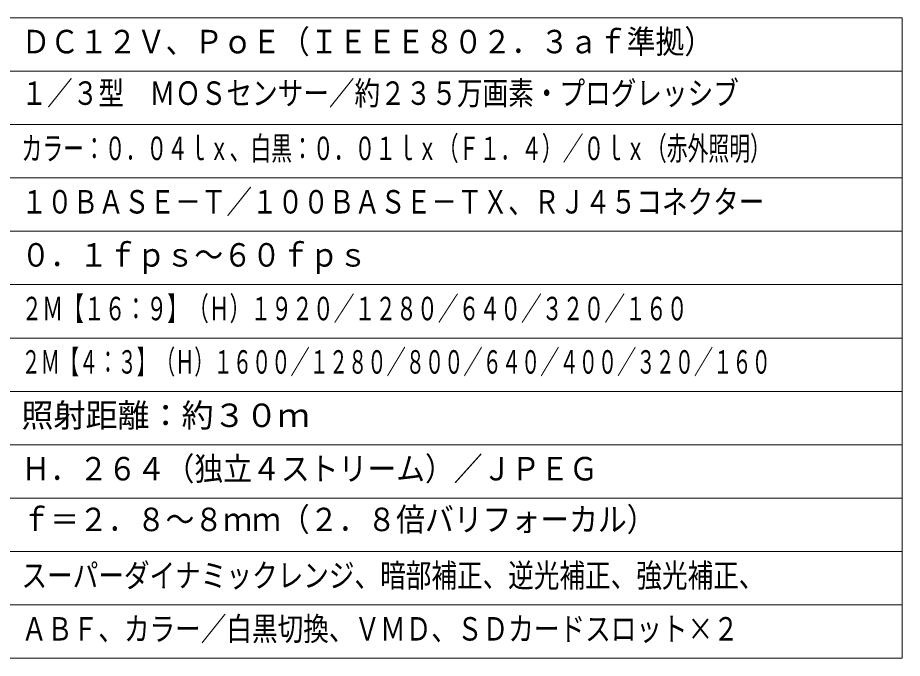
# Model space of a CAD drawing. Units: millimetres, scale not verified. Extents: x -63 to 62, y -56 to 57.
# Drawn here: x -20.7 to 62.2, y -56.4 to 3.6 of the extents above; entities that cross this region are included whole.
import ezdxf
from ezdxf.enums import TextEntityAlignment as Align

# ---------------------------------------------------------------- set-up
doc = ezdxf.new("R2010")
doc.units = ezdxf.units.MM
doc.header["$LTSCALE"] = 0.125
doc.layers.add('0-2_MOJI1', color=7, linetype='Continuous')
doc.layers.add('0-3_WAKU', color=1, linetype='Continuous', lineweight=18)
doc.styles.add('ＭＳ ゴシック', font='')
doc.styles.get('ＭＳ ゴシック').set_extended_font_data('MS Gothic')

msp = doc.modelspace()

# ---------------------------------------------------------------- linework, layer by layer
at = {"layer": '0-3_WAKU', "color": 4}
for p, q in [((-62.8287, 3.6333), (62.1713, 3.6333)), ((62.1713, 3.6333), (62.1713, -56.3667)), ((62.1713, -56.3667), (-62.8287, -56.3667))]:
    msp.add_line(p, q, dxfattribs=at)
at = {"layer": '0-3_WAKU'}
for p, q in [((-62.8287, -1.3667), (62.1713, -1.3667)), ((-62.8287, -6.3667), (62.1713, -6.3667)), ((-62.8287, -11.3667), (62.1713, -11.3667)), ((-62.8287, -16.3667), (62.1713, -16.3667)), ((-62.8287, -21.3667), (62.1713, -21.3667)), ((-62.8287, -26.3667), (62.1713, -26.3667)), ((-62.8287, -31.3667), (62.1713, -31.3667)), ((-62.8287, -36.3667), (62.1713, -36.3667)), ((62.1713, -41.3667), (-62.8287, -41.3667)), ((62.1713, -46.3667), (-62.8287, -46.3667)), ((62.1713, -51.3667), (-62.8287, -51.3667))]:
    msp.add_line(p, q, dxfattribs=at)

# ---------------------------------------------------------------- texts
at = {"layer": '0-2_MOJI1', "style": 'ＭＳ ゴシック'}
for s, width, p in [('ＤＣ１２Ｖ、ＰｏＥ（ＩＥＥＥ８０２．３ａｆ準拠）', 0.9, (-20.3287, -0.3667)), ('１／３型\u3000ＭＯＳセンサー／約２３５万画素・プログレッシブ', 0.8, (-20.3287, -5.1923)), ('カラー：０．０４ｌｘ、白黒：０．０１ｌｘ（Ｆ１．４）／０ｌｘ（赤外照明）', 0.65, (-20.3287, -10.3667)), ('１０ＢＡＳＥ－Ｔ／１００ＢＡＳＥ－ＴＸ、ＲＪ４５コネクター', 0.8, (-20.3287, -15.3667)), ('０．１ｆｐｓ～６０ｆｐｓ', 0.9, (-20.3287, -20.3399)), ('２Ｍ【１６：９】（Ｈ）１９２０／１２８０／６４０／３２０／１６０', 0.65, (-20.3287, -25.3667)), ('２Ｍ【４：３】（Ｈ）１６００／１２８０／８００／６４０／４００／３２０／１６０', 0.6, (-20.3287, -30.3667)), ('Ｈ．２６４（独立４ストリーム）／ＪＰＥＧ', 0.9, (-20.3287, -40.3667)), ('ｆ＝２．８～８ｍｍ（２．８倍バリフォーカル）', 0.9, (-20.3287, -45.1182)), ('スーパーダイナミックレンジ、暗部補正、逆光補正、強光補正、', 0.8, (-20.3287, -50.3667)), ('ＡＢＦ、カラー／白黒切換、ＶＭＤ、ＳＤカードスロット×２', 0.8, (-20.3287, -55.3667))]:
    msp.add_text(s, height=2.199, dxfattribs=dict(at, width=width)).set_placement(p, align=Align.BOTTOM_LEFT)
msp.add_text('照射距離：約３０ｍ', height=2.199, dxfattribs=at).set_placement((-20.3287, -35.3667), align=Align.BOTTOM_LEFT)

doc.saveas('drawing.dxf')
